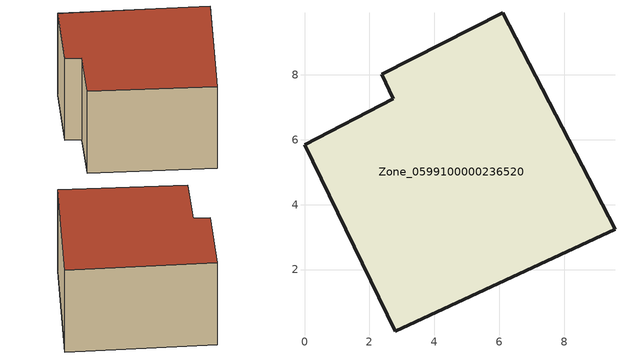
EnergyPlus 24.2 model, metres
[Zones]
Zone_0599100000236520
 floor ground (C_G): 9.57,3.24 2.79,0.11 0,5.85 2.73,7.26 2.38,8.01 6.12,9.91 z0
 wall outside (C_F): 2.79,0.11 9.57,3.24 6.12,9.91 2.38,8.01 2.73,7.26 0,5.85 2.79,0.11 z0:4.72
 roof outside (C_R): 0,5.85 2.79,0.11 9.57,3.24 6.12,9.91 2.38,8.01 2.73,7.26 z4.72
[BUILDING]
Pand.0599100000236520: North Axis=0; Terrain=City; Loads Convergence Tolerance Value=0.04; Temperature Convergence Tolerance Value=0.4; Solar Distribution=FullExterior; Maximum Number of Warmup Days=25; Minimum Number of Warmup Days=1
[Site:Location]
Rotterdam.The.Hague.AP_ZH_NLD Design_Conditions: Latitude=51.96; Longitude=4.45; Time Zone=1; Elevation=-4.5
[SITE:GROUNDTEMPERATURE:BUILDINGSURFACE]
18, 18, 18, 18, 18, 18, 18, 18, 18, 18, 18, 18
[MATERIAL] Thermal Absorptance=0.9; Solar Absorptance=0.7; Visible Absorptance=0.7
Name | Roughness | Thickness | Conductivity | Density | Specific Heat
G.TC.1946 | MediumSmooth | 0.15 | 1 | 540 | 1210
F.TC.1946 | Rough | 0.3 | 0.857143 | 1920 | 840
R.TC.1946 | MediumRough | 0.2 | 0.909091 | 1500 | 1000
[CONSTRUCTION]
C_G: G.TC.1946
C_F: F.TC.1946
C_R: R.TC.1946
[ZONE]
Zone_0599100000236520: Type=1; Multiplier=1; Ceiling Height=Autocalculate; Volume=Autocalculate; Floor Area=autocalculate; Part of Total Floor Area=Yes
[ZONEINFILTRATION:DESIGNFLOWRATE]
Infil_Zone_0599100000236520: Zone or ZoneList or Space or SpaceList=Zone_0599100000236520; Schedule=AlwaysOn; Design Flow Rate Calculation Method=Flow/Area; Flow Rate per Floor Area=0.003; Constant Term Coefficient=1; Temperature Term Coefficient=0; Velocity Term Coefficient=0; Velocity Squared Term Coefficient=0
[HVACTEMPLATE:ZONE:IDEALLOADSAIRSYSTEM]
Zone_0599100000236520: Maximum Heating Supply Air Temperature=50; Minimum Cooling Supply Air Temperature=13; Maximum Heating Supply Air Humidity Ratio=0.0156; Minimum Cooling Supply Air Humidity Ratio=0.0077; Heating Limit=NoLimit; Cooling Limit=NoLimit; Dehumidification Control Type=ConstantSensibleHeatRatio; Cooling Sensible Heat Ratio=0.7; Dehumidification Setpoint=60; Humidification Control Type=None; Humidification Setpoint=30; Outdoor Air Method=None; Outdoor Air Flow Rate per Person=0.00944; Outdoor Air Flow Rate per Zone Floor Area=0; Outdoor Air Flow Rate per Zone=0; Demand Controlled Ventilation Type=None; Outdoor Air Economizer Type=NoEconomizer; Heat Recovery Type=None; Sensible Heat Recovery Effectiveness=0.7; Latent Heat Recovery Effectiveness=0.65
[ZONECONTROL:THERMOSTAT]
ThermostatControl_Zone_0599100000236520: Zone or ZoneList=Zone_0599100000236520; Control Type Schedule=DualSetpointControlType; Control 1=Thermostat_Zone_0599100000236520; Temperature Difference Between Cutout And Setpoint=0
[THERMOSTATSETPOINT:DUALSETPOINT]
Thermostat_Zone_0599100000236520: Heating Setpoint Temperature Schedule=HeatingSetpoint_Zone_0599100000236520; Cooling Setpoint Temperature Schedule=CoolingSetpoint_Zone_0599100000236520
[SCHEDULE:COMPACT]
HeatingSetpoint_Zone_0599100000236520: Through: 12/31, For: AllDays, Until: 24:00, 21
CoolingSetpoint_Zone_0599100000236520: Through: 12/31, For: AllDays, Until: 24:00, 24
DualSetpointControlType: Through: 12/31, For: AllDays, Until: 24:00, 4
AlwaysOn: Through: 12/31, For: AllDays, Until: 24:00, 1
